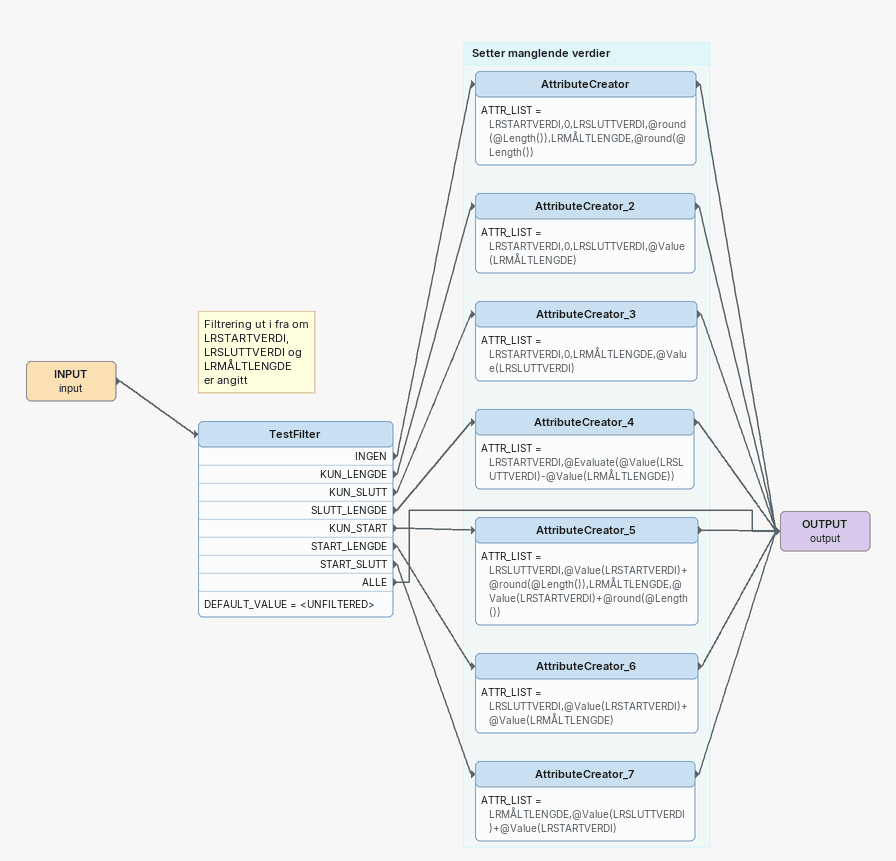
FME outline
INPUT (input)
    -> TestFilter
Note: Filtrering ut i fra om / LRSTARTVERDI, / LRSLUTTVERDI og / LRMÅLTLENGDE / er angitt
TestFilter
    DEFAULT_VALUE = <UNFILTERED>
    INGEN -> AttributeCreator
    KUN_LENGDE -> AttributeCreator_2
    KUN_SLUTT -> AttributeCreator_3
    SLUTT_LENGDE -> AttributeCreator_4
    KUN_START -> AttributeCreator_5
    START_LENGDE -> AttributeCreator_6
    START_SLUTT -> AttributeCreator_7
    ALLE -> OUTPUT (output)
OUTPUT (output)

Bookmark: Setter manglende verdier
AttributeCreator
    ATTR_LIST = LRSTARTVERDI,0,LRSLUTTVERDI,@round(@Length()),LRMÅLTLENGDE,@round(@Length())
    -> OUTPUT (output)
AttributeCreator_2
    ATTR_LIST = LRSTARTVERDI,0,LRSLUTTVERDI,@Value(LRMÅLTLENGDE)
    -> OUTPUT (output)
AttributeCreator_3
    ATTR_LIST = LRSTARTVERDI,0,LRMÅLTLENGDE,@Value(LRSLUTTVERDI)
    -> OUTPUT (output)
AttributeCreator_4
    ATTR_LIST = LRSTARTVERDI,@Evaluate(@Value(LRSLUTTVERDI)-@Value(LRMÅLTLENGDE))
    -> OUTPUT (output)
AttributeCreator_5
    ATTR_LIST = LRSLUTTVERDI,@Value(LRSTARTVERDI)+@round(@Length()),LRMÅLTLENGDE,@Value(LRSTARTVERDI)+@round(@Length())
    -> OUTPUT (output)
AttributeCreator_6
    ATTR_LIST = LRSLUTTVERDI,@Value(LRSTARTVERDI)+@Value(LRMÅLTLENGDE)
    -> OUTPUT (output)
AttributeCreator_7
    ATTR_LIST = LRMÅLTLENGDE,@Value(LRSLUTTVERDI)+@Value(LRSTARTVERDI)
    -> OUTPUT (output)
